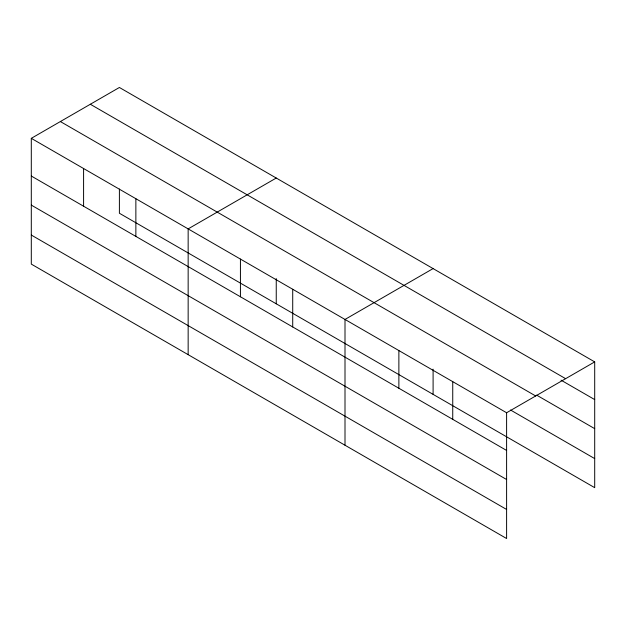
<?xml version="1.0" encoding="UTF-8"?>
<svg xmlns="http://www.w3.org/2000/svg" width="626" height="626" viewBox="0 0 626 626"><rect width="100%" height="100%" fill="white"/><g stroke="black" fill="none" stroke-linecap="round" stroke-linejoin="round"><path stroke-width="0.94" d="M506.606 479.516L506.606 412.753L31.3 138.338L31.3 264.109L506.606 538.524L506.606 479.516L31.3 205.101M119.394 189.029L119.394 213.247L594.7 487.662L594.7 361.891L119.394 87.476L31.3 138.338M276.246 178.034L188.152 228.889L188.152 354.668M433.098 268.585L345.004 319.448L345.004 445.227M506.606 412.753L594.7 361.891M90.324 104.26L565.63 378.675M561.029 380.154L594.7 399.591M536.623 395.123L594.7 428.653M60.37 121.554L535.676 395.968M510.534 410.007L594.7 458.6M31.3 176.031L506.606 450.446M31.3 235.047L506.606 509.462M452.739 381.649L452.739 419.35M433.098 369.176L433.098 394.364M398.872 350.552L398.872 388.245M292.718 289.267L292.718 326.96M276.246 278.617L276.246 303.806M240.431 259.078L240.431 296.779M135.865 198.708L135.865 236.409M83.587 168.519L83.587 206.22"/></g></svg>
